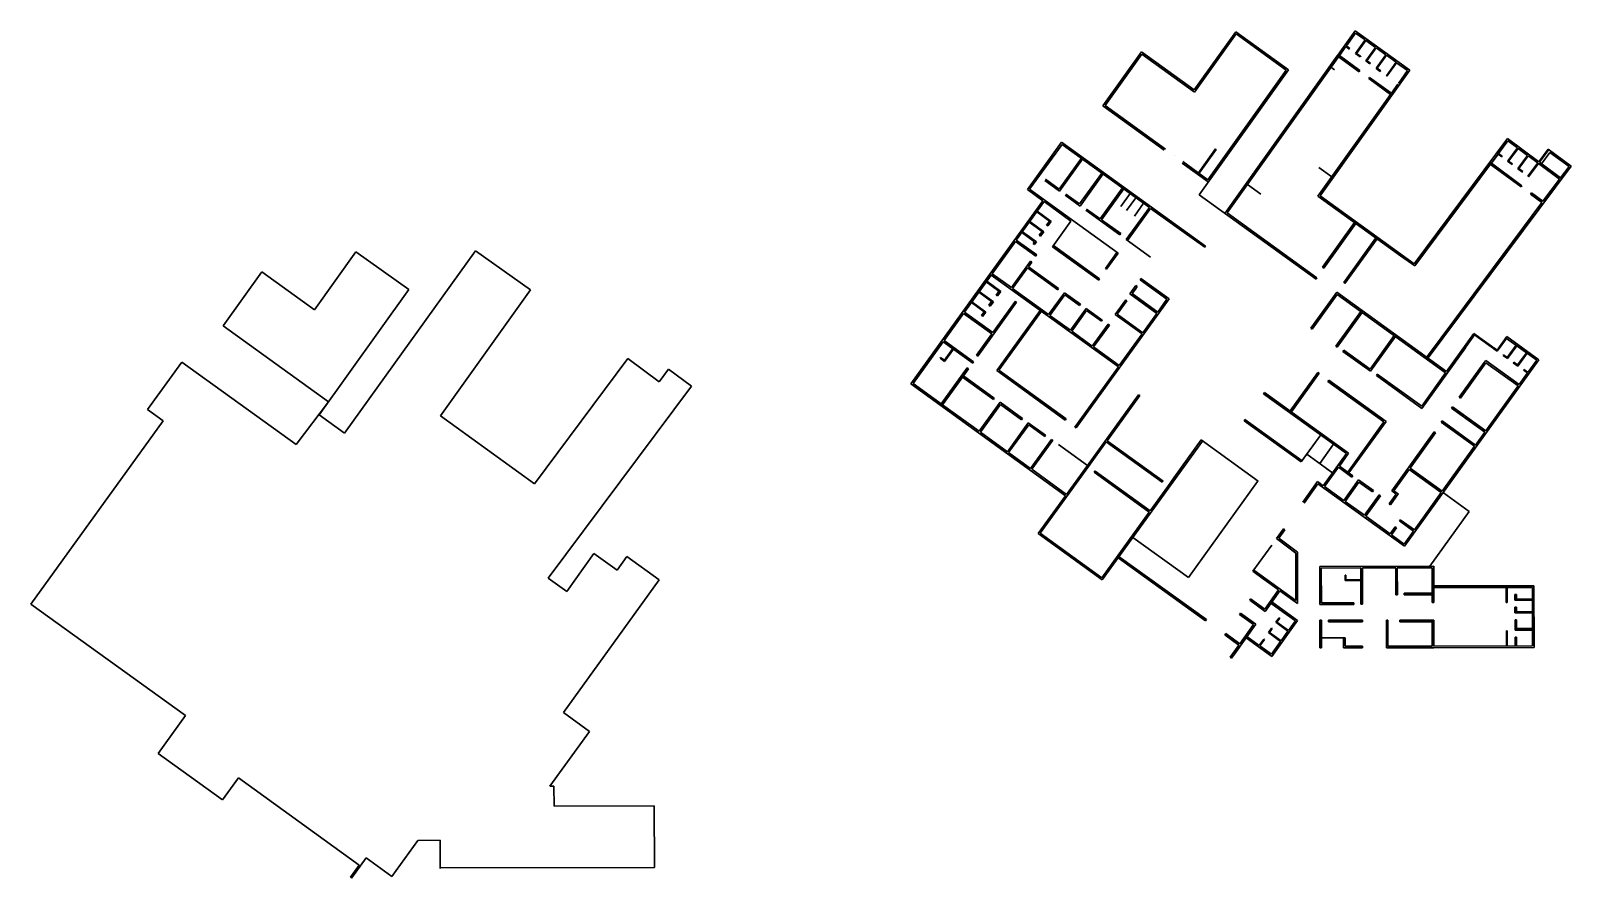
# Model space of a CAD drawing. Header units: inches. Extents: x 54 to 248, y -41 to 66.
import ezdxf

# ---------------------------------------------------------------- set-up
doc = ezdxf.new("R2010")
doc.units = ezdxf.units.IN
doc.header["$MEASUREMENT"] = 0
doc.layers.add('NVMI_WALL', color=7, linetype='Continuous', lineweight=30)
doc.layers.add('PLINTH', color=80, linetype='Continuous', lineweight=30)

msp = doc.modelspace()

# ---------------------------------------------------------------- linework, layer by layer
at = {"layer": 'NVMI_WALL'}
for p, q in [((200.89, 58.13), (206.12, 65.46)), ((200.93, 57.85), (206.17, 65.18)), ((212.77, 60.66), (206.12, 65.46)), ((212.5, 60.62), (206.17, 65.18)), ((221.2, 65.57), (213.44, 54.71)), ((221.25, 65.3), (220.09, 63.67)), ((228.1, 60.6), (221.2, 65.57)), ((222.47, 64.42), (221.25, 65.3)), ((222.47, 64.42), (221.25, 62.71)), ((222.55, 64.36), (221.38, 62.73)), ((223.76, 63.48), (222.55, 64.36)), ((189.35, 56.09), (194.24, 62.93)), ((189.63, 56.14), (194.28, 62.65)), ((200.89, 58.13), (194.24, 62.93)), ((200.93, 57.85), (194.28, 62.65)), ((204.74, 42.54), (218.94, 62.4)), ((205.02, 42.59), (219.1, 62.29)), ((219.92, 63.78), (213.44, 54.71)), ((219.21, 62.45), (213.6, 54.59)), ((221.69, 60.41), (219.1, 62.29)), ((220.03, 63.59), (219.21, 62.45)), ((221.81, 60.58), (219.21, 62.45)), ((220.46, 63.28), (220.03, 63.59)), ((220.54, 63.34), (220.09, 63.67)), ((220.52, 63.35), (220.46, 63.28)), ((221.25, 62.83), (221.23, 62.84)), ((221.82, 62.3), (221.25, 62.71)), ((221.88, 62.37), (221.38, 62.73)), ((221.91, 62.4), (221.82, 62.3)), ((223.76, 63.48), (222.54, 61.77)), ((223.85, 63.42), (222.68, 61.8)), ((225.06, 62.55), (223.84, 60.84)), ((225.06, 62.55), (223.85, 63.42)), ((225.06, 62.55), (223.9, 60.92)), ((225.14, 62.49), (223.98, 60.86)), ((226.36, 61.61), (225.14, 62.49)), ((201.49, 44.88), (212.77, 60.66)), ((202.61, 46.79), (212.5, 60.62)), ((216.78, 44.76), (228.1, 60.6)), ((218, 61.09), (217.98, 61.1)), ((218.61, 60.64), (218.27, 60.89)), ((221.81, 60.58), (221.69, 60.41)), ((223.07, 61.39), (222.54, 61.77)), ((223.13, 61.48), (222.68, 61.8)), ((223.13, 61.48), (223.07, 61.39)), ((224.37, 60.45), (223.84, 60.84)), ((224.45, 60.52), (223.98, 60.86)), ((224.43, 60.53), (224.37, 60.45)), ((226.36, 61.61), (225.14, 59.9)), ((226.44, 61.55), (225.22, 59.84)), ((227.83, 60.56), (226.44, 61.55)), ((226.66, 58.93), (227.83, 60.56)), ((223.03, 59.7), (222.91, 59.54)), ((225.84, 57.43), (222.91, 59.54)), ((225.95, 57.59), (223.03, 59.7)), ((225.22, 59.84), (225.14, 59.9)), ((225.79, 57.71), (226.6, 58.85)), ((226.77, 58.73), (226.77, 58.73)), ((226.83, 58.81), (226.82, 58.81)), ((205.02, 42.59), (216.06, 58.04)), ((215.13, 56.74), (215.13, 56.74)), ((215.19, 56.82), (215.19, 56.83)), ((215.19, 56.82), (215.19, 56.83)), ((216.5, 44.71), (225.79, 57.71)), ((216.5, 44.71), (225.67, 57.55)), ((197.09, 50.52), (189.35, 56.1)), ((197.25, 50.65), (189.63, 56.14)), ((214.2, 55.44), (214.19, 55.45)), ((214.26, 55.52), (214.25, 55.53)), ((207.29, 53.28), (207.26, 53.29)), ((207.4, 53.44), (207.38, 53.46)), ((179.82, 45.54), (184.14, 51.52)), ((180.1, 45.58), (184.19, 51.24)), ((184.14, 51.52), (202.32, 38.42)), ((184.19, 51.24), (195.22, 43.29)), ((184.67, 50.89), (195.22, 43.29)), ((201.41, 47.67), (203.57, 50.68)), ((201.5, 47.61), (203.65, 50.62)), ((203.65, 50.62), (203.57, 50.68)), ((228.67, 36.18), (240.45, 51.97)), ((239.3, 50.09), (240.49, 51.69)), ((240.32, 51.82), (240.33, 51.81)), ((240.44, 51.98), (244.4, 49.05)), ((240.49, 51.69), (241.7, 50.8)), ((240.5, 49.2), (241.7, 50.8)), ((240.58, 49.14), (241.78, 50.74)), ((241.78, 50.74), (242.98, 49.85)), ((244.4, 49.05), (245.58, 50.64)), ((244.48, 48.99), (245.66, 50.58)), ((245.58, 50.64), (248.48, 48.5)), ((183.82, 45.61), (186.63, 49.5)), ((183.87, 45.33), (186.79, 49.38)), ((187.35, 48.96), (187.36, 48.97)), ((198.34, 49.86), (198.34, 49.86)), ((202.65, 46.51), (199.36, 48.88)), ((202.61, 46.79), (199.43, 49.07)), ((228.72, 35.92), (238.28, 48.73)), ((238.12, 48.85), (242.14, 45.87)), ((238.24, 49.01), (242.26, 46.03)), ((238.4, 48.89), (239.24, 50.01)), ((239.07, 50.13), (239.71, 49.66)), ((239.13, 50.21), (239.13, 50.21)), ((239.3, 50.09), (239.77, 49.74)), ((239.77, 49.74), (239.71, 49.66)), ((240.5, 49.2), (240.44, 49.12)), ((240.44, 49.12), (241.01, 48.7)), ((240.45, 49.24), (240.5, 49.2)), ((240.58, 49.14), (241.05, 48.79)), ((241.05, 48.79), (241, 48.71)), ((241.79, 48.25), (242.98, 49.85)), ((241.87, 48.19), (243.06, 49.79)), ((243.01, 47.22), (244.27, 48.9)), ((243.06, 49.79), (244.27, 48.9)), ((243.09, 47.16), (244.35, 48.84)), ((244.35, 48.84), (247.01, 46.87)), ((244.48, 48.99), (247.29, 46.91)), ((244.72, 48.8), (245.79, 50.24)), ((245.79, 50.24), (248.2, 48.45)), ((182.12, 46.84), (183.82, 45.61)), ((186.41, 43.73), (189.23, 47.62)), ((186.46, 43.45), (189.39, 47.51)), ((190.11, 46.97), (190.12, 46.98)), ((200.05, 48.37), (200.18, 48.54)), ((201.6, 47.27), (201.6, 47.27)), ((218.24, 47.15), (216.62, 48.32)), ((230.28, 24.13), (248.47, 48.5)), ((241.79, 48.25), (241.73, 48.17)), ((241.73, 48.17), (242.31, 47.74)), ((241.74, 48.28), (241.79, 48.25)), ((241.87, 48.19), (242.35, 47.83)), ((242.35, 47.83), (242.29, 47.75)), ((243.01, 47.22), (243.09, 47.16)), ((243.04, 47.32), (243.07, 47.3)), ((244.91, 44.07), (247.01, 46.87)), ((247.13, 47.01), (248.2, 48.45)), ((179.82, 45.54), (181.77, 44.13)), ((184.64, 42.3), (180.1, 45.58)), ((182, 46.68), (183.87, 45.33)), ((184.57, 44.82), (186.46, 43.45)), ((184.68, 44.98), (186.41, 43.73)), ((189.01, 41.86), (191.82, 45.75)), ((189.01, 41.86), (191.82, 45.75)), ((189.17, 41.74), (191.98, 45.63)), ((191.62, 43.42), (192.79, 45.04)), ((216.26, 34.24), (201.49, 44.88)), ((209.3, 44.97), (207.61, 46.19)), ((228.67, 36.18), (216.78, 44.76)), ((242.14, 45.87), (242.26, 46.03)), ((243.34, 44.98), (243.46, 45.14)), ((243.34, 44.98), (244.79, 43.91)), ((243.46, 45.14), (244.91, 44.07)), ((175.08, 34.88), (181.77, 44.13)), ((178.42, 39.16), (181.93, 44.02)), ((182.82, 41.52), (181.05, 42.8)), ((185.32, 41.57), (181.93, 44.02)), ((183.54, 42.86), (181.93, 44.02)), ((187.19, 42.93), (191.48, 39.82)), ((187.3, 43.09), (189.01, 41.86)), ((192.29, 39.24), (195.22, 43.29)), ((192.35, 42.89), (193.52, 44.52)), ((192.46, 39.12), (195.38, 43.17)), ((193.32, 42.19), (194.49, 43.81)), ((195.38, 43.17), (202.2, 38.26)), ((203.11, 43.7), (203.11, 43.71)), ((206.02, 44.33), (206.02, 44.33)), ((226.93, 37.19), (216.5, 44.71)), ((230.12, 24.24), (244.79, 43.91)), ((181.67, 40.26), (180.06, 41.43)), ((181.89, 40.23), (180.12, 41.51)), ((182.6, 41.56), (180.99, 42.72)), ((182.25, 41.07), (182.6, 41.56)), ((182.42, 40.96), (182.25, 41.07)), ((182.41, 40.96), (182.82, 41.52)), ((182.98, 38.32), (185.32, 41.57)), ((184.64, 42.3), (191.28, 37.5)), ((189.17, 41.74), (191.6, 39.98)), ((198.31, 41.06), (202.2, 38.26)), ((216.37, 34.4), (205.02, 42.59)), ((217.08, 35.74), (221.12, 41.38)), ((217.25, 35.62), (221.28, 41.26)), ((175.36, 34.92), (178.3, 39)), ((180.89, 37.12), (178.3, 39)), ((181, 37.29), (178.42, 39.16)), ((180.73, 38.96), (179.12, 40.13)), ((180.95, 38.93), (179.18, 40.21)), ((180.56, 38.72), (180.73, 38.96)), ((180.72, 38.6), (180.95, 38.93)), ((181.32, 39.78), (181.67, 40.26)), ((181.48, 39.66), (181.32, 39.78)), ((181.48, 39.66), (181.89, 40.23)), ((191.48, 39.82), (191.6, 39.98)), ((192.29, 39.24), (195.37, 37.01)), ((193.17, 40.45), (193.18, 40.45)), ((209.16, 39.6), (209.16, 39.6)), ((219.75, 33.82), (223.8, 39.45)), ((219.91, 33.7), (223.96, 39.33)), ((230.19, 24.34), (241.56, 39.57)), ((180.72, 38.6), (180.56, 38.72)), ((180.89, 37.12), (181, 37.27)), ((188.83, 34.1), (182.98, 38.32)), ((188.94, 34.26), (183.1, 38.49)), ((189.66, 35.59), (191.12, 37.61)), ((189.82, 35.48), (191.28, 37.5)), ((202.32, 38.42), (202.2, 38.26)), ((226.93, 37.19), (228.72, 35.92)), ((177.79, 33.17), (180.2, 36.51)), ((177.95, 33.05), (179.83, 35.65)), ((179.83, 35.65), (183.64, 32.9)), ((179.94, 35.81), (180.36, 36.39)), ((179.94, 35.81), (183.76, 33.06)), ((180.36, 36.39), (180.2, 36.51)), ((189.82, 35.48), (189.66, 35.59)), ((213.44, 36.49), (213.45, 36.5)), ((214.66, 35.62), (214.67, 35.63)), ((214.75, 35.56), (214.75, 35.57)), ((217.08, 35.74), (217.25, 35.62)), ((165.1, 21.04), (175.08, 34.88)), ((171.87, 30.08), (175.24, 34.76)), ((176.23, 32.72), (174.62, 33.89)), ((176.46, 32.69), (174.68, 33.97)), ((175.08, 34.88), (191.3, 23.19)), ((175.36, 34.92), (177.79, 33.17)), ((188.83, 34.1), (188.94, 34.26)), ((192.76, 32.37), (193.52, 33.42)), ((193.45, 32.98), (193.68, 33.3)), ((193.52, 33.42), (193.68, 33.3)), ((194.05, 34.15), (194.16, 34.31)), ((194.05, 34.15), (197.44, 31.7)), ((194.16, 34.31), (197.73, 31.74)), ((215.88, 34.75), (215.89, 34.75)), ((216.26, 34.24), (216.37, 34.4)), ((219.75, 33.82), (219.91, 33.7)), ((174.36, 30.13), (172.74, 31.3)), ((174.58, 30.09), (172.8, 31.38)), ((173.55, 24.54), (178.46, 31.33)), ((175.3, 31.43), (173.68, 32.6)), ((175.52, 31.39), (173.74, 32.68)), ((174.95, 30.94), (175.3, 31.43)), ((175.11, 30.82), (175.52, 31.39)), ((175.44, 27.5), (178.3, 31.45)), ((175.87, 32.22), (176.29, 32.81)), ((176.05, 32.12), (175.88, 32.24)), ((176.05, 32.12), (176.46, 32.69)), ((177.95, 33.05), (182.49, 29.78)), ((178.3, 31.45), (178.46, 31.33)), ((178.63, 32.29), (178.65, 32.31)), ((182.49, 29.78), (184.49, 32.53)), ((182.66, 29.66), (184.53, 32.26)), ((183.64, 32.9), (183.76, 33.06)), ((184.49, 32.53), (186.51, 31.07)), ((184.53, 32.26), (186.4, 30.91)), ((185.97, 15.47), (197.73, 31.74)), ((190.88, 29.77), (192.23, 31.64)), ((191.16, 29.82), (192.39, 31.52)), ((192.23, 31.64), (192.39, 31.52)), ((192.76, 32.37), (196.16, 29.92)), ((193.03, 32.42), (196.28, 30.08)), ((193.04, 32.41), (193.45, 32.98)), ((196.28, 30.08), (197.44, 31.7)), ((197.57, 31.86), (197.57, 31.86)), ((215.59, 28.06), (218.87, 32.6)), ((215.76, 27.94), (218.91, 32.32)), ((232.74, 22.6), (218.87, 32.6)), ((232.62, 22.44), (218.91, 32.32)), ((169.29, 26.51), (171.75, 29.92)), ((175.32, 27.34), (171.75, 29.92)), ((175.44, 27.5), (171.87, 30.08)), ((174.01, 29.64), (174.36, 30.13)), ((174.17, 29.52), (174.01, 29.64)), ((174.17, 29.52), (174.58, 30.09)), ((175.11, 30.82), (174.95, 30.94)), ((175.94, 22.72), (181.42, 30.3)), ((176.21, 22.76), (181.58, 30.18)), ((182.66, 29.66), (185.25, 27.79)), ((185.25, 27.79), (187.24, 30.55)), ((185.41, 27.67), (187.29, 30.27)), ((186.4, 30.91), (186.52, 31.07)), ((187.24, 30.55), (189.27, 29.08)), ((187.29, 30.27), (189.16, 28.92)), ((190.88, 29.77), (194.29, 27.32)), ((191.16, 29.82), (194.4, 27.48)), ((194.4, 27.48), (196.16, 29.92)), ((218.76, 25.78), (221.92, 30.15)), ((218.93, 25.66), (222.08, 30.04)), ((173.39, 24.66), (175.32, 27.34)), ((185.41, 27.67), (188.01, 25.8)), ((188.01, 25.8), (190, 28.56)), ((188.17, 25.69), (190.17, 28.44)), ((189.16, 28.92), (189.27, 29.09)), ((190, 28.56), (190.17, 28.44)), ((191.42, 23.35), (194.29, 27.32)), ((215.76, 27.94), (215.6, 28.06)), ((225.32, 27.7), (225.44, 27.87)), ((225.32, 27.7), (225.44, 27.87)), ((232.74, 22.6), (236.17, 27.4)), ((239.19, 25.23), (236.17, 27.4)), ((165.38, 21.08), (169.18, 26.35)), ((172.91, 23.65), (169.18, 26.35)), ((173.03, 23.82), (169.29, 26.51)), ((169.34, 24.01), (170.39, 25.47)), ((169.36, 23.87), (170.47, 25.42)), ((169.91, 25.82), (169.91, 25.83)), ((187.02, 26.27), (187.04, 26.29)), ((188.17, 25.69), (191.42, 23.35)), ((218.93, 25.66), (218.76, 25.78)), ((219.66, 25.13), (219.77, 25.3)), ((223.1, 22.9), (219.77, 25.3)), ((223.1, 22.9), (226.14, 27.11)), ((223.15, 22.62), (226.3, 27)), ((229.63, 17.94), (235.13, 25.57)), ((232.79, 22.32), (236.28, 27.21)), ((239.14, 25.15), (236.28, 27.21)), ((239.14, 25.15), (238.73, 25.44)), ((239.19, 25.23), (238.79, 25.52)), ((239.11, 25.29), (240.34, 26.99)), ((239.14, 25.15), (240.31, 26.77)), ((244.12, 24.02), (240.31, 26.77)), ((244.4, 24.07), (240.34, 26.99)), ((240.41, 24.35), (241.52, 25.89)), ((240.43, 24.21), (241.6, 25.83)), ((168.07, 24.81), (168.06, 24.81)), ((168.12, 24.89), (168.12, 24.89)), ((168.79, 24.28), (168.85, 24.36)), ((169.36, 23.87), (168.79, 24.28)), ((169.34, 24.01), (168.85, 24.36)), ((172.91, 23.65), (173.03, 23.82)), ((173.55, 24.54), (173.39, 24.66)), ((189.94, 24.17), (189.95, 24.19)), ((190.08, 24.06), (190.09, 24.06)), ((223.15, 22.62), (219.66, 25.13)), ((227.44, 0.54), (244.4, 24.07)), ((234.34, 19.35), (237.5, 23.73)), ((234.51, 19.23), (237.72, 23.7)), ((237.5, 23.73), (237.68, 23.98)), ((237.5, 23.73), (237.68, 23.98)), ((241.89, 20.94), (237.68, 23.98)), ((241.78, 20.77), (237.72, 23.7)), ((239.87, 24.62), (239.92, 24.7)), ((240.43, 24.21), (239.87, 24.62)), ((240.43, 24.21), (239.87, 24.62)), ((240.41, 24.35), (239.92, 24.7)), ((240.41, 24.35), (239.92, 24.7)), ((241.16, 23.68), (241.22, 23.76)), ((241.73, 23.27), (241.16, 23.68)), ((241.73, 23.27), (241.16, 23.68)), ((241.71, 23.41), (241.22, 23.76)), ((241.71, 23.41), (241.22, 23.76)), ((241.71, 23.41), (242.82, 24.96)), ((241.73, 23.27), (242.9, 24.9)), ((243.01, 22.48), (244.12, 24.02)), ((168.94, 18.51), (172.22, 23.04)), ((169.1, 18.39), (171.75, 22.05)), ((171.63, 21.88), (172.68, 21.12)), ((171.63, 21.88), (175.52, 19.07)), ((171.75, 22.05), (172.38, 22.92)), ((171.75, 22.05), (175.64, 19.23)), ((172.38, 22.92), (172.22, 23.04)), ((175.94, 22.72), (184.59, 16.46)), ((176.21, 22.76), (184.71, 16.62)), ((185.8, 15.58), (191.3, 23.19)), ((212.99, 17.61), (216.5, 22.47)), ((213.15, 17.49), (216.66, 22.36)), ((216.66, 22.36), (216.5, 22.47)), ((217.76, 21.32), (217.88, 21.48)), ((225.1, 16.28), (217.88, 21.48)), ((223.88, 22.09), (223.99, 22.26)), ((229.63, 17.94), (223.88, 22.09)), ((226.51, 20.44), (223.99, 22.26)), ((229.6, 18.21), (232.62, 22.44)), ((234.34, 19.35), (236.39, 22.19)), ((234.34, 19.35), (236.39, 22.19)), ((241.89, 20.94), (242.95, 22.4)), ((242.46, 22.75), (242.52, 22.83)), ((242.95, 22.4), (242.46, 22.75)), ((242.95, 22.4), (242.46, 22.75)), ((243.01, 22.48), (242.52, 22.83)), ((165.1, 21.04), (184.63, 6.92)), ((165.38, 21.08), (170.16, 17.63)), ((187.39, 10.74), (193.83, 19.66)), ((189.89, 13.86), (194, 19.54)), ((193.83, 19.66), (194, 19.54)), ((209.75, 19.95), (209.63, 19.78)), ((220.1, 12.24), (209.63, 19.78)), ((220.37, 12.29), (209.75, 19.95)), ((224.82, 16.23), (217.76, 21.32)), ((229.6, 18.21), (226.51, 20.44)), ((231.46, 20.81), (231.46, 20.82)), ((237.68, 15.09), (241.78, 20.77)), ((237.68, 15.09), (241.78, 20.77)), ((169.1, 18.39), (173.72, 15.05)), ((173.72, 15.05), (176.37, 18.71)), ((173.89, 14.93), (176.41, 18.43)), ((175.52, 19.07), (175.64, 19.23)), ((176.37, 18.71), (179.2, 16.65)), ((176.41, 18.43), (179.08, 16.49)), ((233.35, 17.97), (233.47, 18.13)), ((233.35, 17.97), (233.47, 18.13)), ((233.35, 17.97), (233.47, 18.13)), ((237.57, 14.93), (233.35, 17.97)), ((237.68, 15.09), (233.47, 18.13)), ((234.51, 19.23), (234.34, 19.35)), ((237.68, 15.09), (240.49, 18.99)), ((237.68, 15.09), (240.49, 18.99)), ((177.29, 12.47), (179.93, 16.13)), ((177.45, 12.36), (179.98, 15.85)), ((179.08, 16.49), (179.2, 16.65)), ((179.93, 16.13), (182.12, 14.55)), ((179.98, 15.85), (182, 14.38)), ((184.59, 16.46), (184.71, 16.62)), ((185.8, 15.58), (185.97, 15.47)), ((207.17, 16.38), (207.29, 16.54)), ((214.39, 11.17), (207.17, 16.38)), ((214.51, 11.33), (207.29, 16.54)), ((220.26, 9.9), (224.82, 16.23)), ((220.42, 9.79), (225.1, 16.28)), ((232.06, 16.19), (232.18, 16.35)), ((232.06, 16.19), (232.18, 16.35)), ((232.06, 16.19), (232.18, 16.35)), ((236.28, 13.15), (232.06, 16.19)), ((236.4, 13.31), (232.18, 16.35)), ((173.89, 14.93), (177.29, 12.47)), ((180.21, 10.36), (182.85, 14.02)), ((180.37, 10.25), (183.02, 13.91)), ((182, 14.38), (182.12, 14.55)), ((182.85, 14.02), (183.01, 13.9)), ((187.55, 10.62), (189.77, 13.7)), ((189.27, -3.72), (201.94, 13.81)), ((189.77, 13.7), (196.82, 8.61)), ((189.89, 13.86), (196.94, 8.77)), ((198.32, 9.15), (201.75, 13.95)), ((208.94, 8.77), (201.75, 13.95)), ((208.94, 8.77), (201.75, 13.95)), ((208.94, 8.77), (201.75, 13.95)), ((208.94, 8.77), (201.75, 13.95)), ((214.39, 11.17), (216.85, 14.58)), ((225.81, 7.51), (231.19, 14.97)), ((225.81, 7.51), (231.19, 14.97)), ((225.81, 7.51), (231.19, 14.97)), ((228.13, 10.39), (231.35, 14.85)), ((231.35, 14.85), (231.19, 14.97)), ((236.4, 13.31), (237.57, 14.93)), ((236.4, 13.31), (237.57, 14.93)), ((236.4, 13.31), (237.57, 14.93)), ((177.45, 12.36), (180.21, 10.36)), ((183.74, 13.37), (183.75, 13.38)), ((183.74, 13.37), (187.39, 10.74)), ((218.34, 9.81), (215.1, 12.15)), ((216.72, 10.98), (218.47, 13.41)), ((217.17, 8.18), (220.1, 12.24)), ((219.21, 10.66), (220.37, 12.29)), ((232.19, 7.47), (236.28, 13.15)), ((232.19, 7.47), (236.28, 13.15)), ((232.19, 7.47), (236.28, 13.15)), ((180.37, 10.25), (184.74, 7.08)), ((181.45, 2.18), (187.54, 10.61)), ((184.74, 7.08), (187.39, 10.74)), ((188.36, 10.04), (188.24, 9.87)), ((188.24, 9.87), (195.2, 4.84)), ((188.36, 10.03), (195.32, 5)), ((200.01, 11.51), (200, 11.51)), ((217.33, 8.07), (219.09, 10.5)), ((218.34, 9.81), (217.63, 10.32)), ((220.79, 9.27), (219.09, 10.5)), ((220.91, 9.43), (219.21, 10.66)), ((226.09, 7.55), (228.01, 10.23)), ((232.07, 7.31), (228.01, 10.23)), ((232.19, 7.47), (228.13, 10.39)), ((195.32, 5), (197.55, 8.08)), ((196.82, 8.61), (196.94, 8.77)), ((197.55, 8.08), (198.32, 9.15)), ((200.17, -3.4, 310.94), (208.89, 8.7, 310.94)), ((208.89, 8.7, 310.94), (208.94, 8.77, 310.94)), ((214.59, 6.1), (216.46, 8.7)), ((214.75, 5.99), (216.5, 8.42)), ((217.17, 8.18), (216.46, 8.7)), ((227.44, 0.54), (216.5, 8.42)), ((219.77, 6.31), (217.33, 8.07)), ((219.77, 6.31), (221.64, 8.91)), ((219.93, 6.2), (221.68, 8.63)), ((220.79, 9.27), (220.91, 9.43)), ((223.5, 7.56), (221.64, 8.91)), ((223.39, 7.4), (221.68, 8.63)), ((181.17, 2.14), (184.63, 6.92)), ((197.06, 7.44), (197.08, 7.43)), ((222.36, 4.44), (219.93, 6.2)), ((222.36, 4.44), (224.23, 7.04)), ((222.53, 4.32), (224.4, 6.92)), ((223.39, 7.4), (223.5, 7.56)), ((224.4, 6.92), (224.23, 7.04)), ((225.5, 5.88), (226.37, 7.1)), ((225.66, 5.76), (225.5, 5.88)), ((225.66, 5.76), (226.65, 7.14)), ((226.37, 7.1), (225.81, 7.51)), ((226.69, 7.12), (226.09, 7.55)), ((228.68, 2.6), (232.07, 7.31)), ((228.68, 2.6), (232.07, 7.31)), ((228.68, 2.6), (232.07, 7.31)), ((235.6, 4.93), (232.36, 7.27)), ((189.22, -3.44), (195.2, 4.84)), ((225.61, 2.1), (222.53, 4.32)), ((230.62, -1.98), (235.6, 4.93)), ((181.17, 2.14), (189.27, -3.72)), ((181.45, 2.18), (189.22, -3.44)), ((211.27, 1.5), (212.17, 2.74)), ((211.55, 1.54), (212.33, 2.63)), ((212.33, 2.63), (212.17, 2.74)), ((225.61, 2.1), (226.25, 3)), ((225.77, 1.99), (226.41, 2.88)), ((227.39, 0.82), (225.77, 1.99)), ((226.25, 3), (226.41, 2.88)), ((226.78, 3.73), (226.89, 3.89)), ((228.56, 2.44), (226.78, 3.73)), ((228.68, 2.6), (226.89, 3.89)), ((227.39, 0.82), (228.56, 2.44)), ((227.39, 0.82), (228.56, 2.44)), ((227.39, 0.82), (228.56, 2.44)), ((192.79, 1.51), (192.8, 1.51)), ((192.99, 1.77), (192.98, 1.78)), ((200.17, -3.4), (193.15, 1.66)), ((208.3, -2.62), (210.69, 0.69)), ((213.72, -0.33), (211.27, 1.5)), ((213.92, -0.23), (211.55, 1.54)), ((190.87, -1.16), (190.87, -1.16)), ((202.31, -8.89), (191.28, -0.94)), ((202.42, -8.72), (191.4, -0.78)), ((213.73, -6.29), (213.72, -0.33)), ((213.93, -6.69), (213.92, -0.23)), ((209.76, -3.68), (208.3, -2.62)), ((213.73, -6.29), (208.41, -2.46)), ((211.54, -4.96), (209.1, -3.2)), ((216.72, -2.01), (231.12, -1.97)), ((216.72, -2.01), (231.12, -1.97)), ((216.73, -6.81), (216.72, -2.01)), ((216.92, -2.21), (221.92, -2.19)), ((216.93, -6.61), (216.92, -2.21)), ((219.93, -3.8), (219.92, -3.1)), ((219.92, -3.1), (220.02, -3.1)), ((219.93, -3.7), (221.93, -3.69)), ((219.93, -3.8), (221.93, -3.79)), ((220.03, -3.7), (220.02, -3.1)), ((221.93, -6.79), (221.92, -2.19)), ((222.13, -6.79), (222.12, -2.19)), ((222.12, -2.19), (226.32, -2.19)), ((226.33, -5.59), (226.32, -2.19)), ((226.53, -5.58), (226.52, -2.18)), ((226.52, -2.18), (230.92, -2.18)), ((230.93, -6.58), (230.92, -2.18)), ((231.13, -6.57), (231.12, -1.97)), ((209.79, -7.4), (211.54, -4.96)), ((209.83, -7.68), (211.7, -5.08)), ((213.93, -6.69), (211.7, -5.08)), ((226.33, -5.59), (226.53, -5.58)), ((227.39, -5.38), (230.93, -5.38)), ((227.39, -5.38), (227.39, -5.58)), ((227.39, -5.58), (230.93, -5.58)), ((231.13, -4.47), (243.78, -4.45)), ((231.13, -4.67), (243.58, -4.65)), ((240.28, -6.56), (240.28, -4.66)), ((240.38, -6.55), (240.38, -4.65)), ((241.38, -6.25), (241.38, -5.55)), ((241.38, -5.55), (241.58, -5.55)), ((241.58, -6.25), (241.58, -5.55)), ((243.59, -12.03), (243.58, -4.65)), ((243.79, -12.23), (243.78, -4.45)), ((207.89, -6.27), (208, -6.11)), ((209.83, -7.68), (207.89, -6.27)), ((209.79, -7.4), (208, -6.11)), ((212.12, -7.76), (210.57, -6.65)), ((213.94, -8.82), (210.69, -6.49)), ((213.66, -8.87), (212.12, -7.76)), ((216.73, -6.81), (221.03, -6.8)), ((216.93, -6.61), (221.03, -6.6)), ((221.03, -6.8), (221.03, -6.6)), ((221.93, -6.79), (222.13, -6.79)), ((231.13, -6.57), (230.93, -6.58)), ((240.38, -6.55), (240.28, -6.56)), ((241.38, -6.25), (243.58, -6.25)), ((241.38, -7.85), (241.38, -7.15)), ((241.38, -7.15), (241.58, -7.15)), ((241.58, -6.15), (243.58, -6.15)), ((241.58, -7.85), (241.58, -7.15)), ((241.58, -7.75), (243.58, -7.75)), ((202.31, -8.89), (202.42, -8.72)), ((205.96, -13.06), (208.66, -9.3)), ((206.6, -8.06), (206.72, -7.9)), ((208.38, -9.34), (206.6, -8.06)), ((206.64, -11.76), (208.38, -9.34)), ((208.66, -9.3), (206.72, -7.9)), ((210.66, -13.37), (213.94, -8.82)), ((211.18, -9.06), (211.59, -8.49)), ((212.72, -10.17), (211.18, -9.06)), ((211.32, -9.03), (211.67, -8.55)), ((212.78, -10.09), (211.32, -9.03)), ((211.67, -8.55), (211.59, -8.49)), ((212.78, -10.09), (213.66, -8.87)), ((216.74, -12.29), (216.74, -8.81)), ((216.74, -8.81), (216.94, -8.81)), ((216.94, -12.29), (216.94, -8.81)), ((217.84, -8.8), (222.14, -8.79)), ((217.84, -9), (217.84, -8.8)), ((217.84, -9), (222.14, -8.99)), ((217.84, -9), (219.74, -9)), ((222.14, -8.99), (222.14, -8.79)), ((225.14, -12.27), (225.14, -8.79)), ((225.14, -8.79), (225.34, -8.79)), ((225.34, -12.07), (225.34, -8.79)), ((226.84, -8.78), (231.14, -8.77)), ((226.84, -8.98), (226.84, -8.78)), ((226.84, -8.98), (230.94, -8.98)), ((230.94, -12.06), (230.94, -8.78)), ((231.14, -12.06), (231.14, -8.77)), ((241.38, -7.85), (243.58, -7.85)), ((241.39, -10.05), (241.39, -8.75)), ((241.39, -8.75), (241.59, -8.75)), ((241.59, -10.05), (241.59, -8.75)), ((204.74, -10.64), (204.86, -10.48)), ((206.52, -11.93), (204.74, -10.64)), ((206.64, -11.76), (204.86, -10.48)), ((210.66, -13.37), (207.42, -11.03)), ((209.08, -11.98), (207.53, -10.87)), ((209.08, -11.98), (209.66, -11.17)), ((209.16, -12.04), (209.74, -11.22)), ((209.74, -11.22), (209.66, -11.17)), ((210.24, -10.36), (210.65, -9.79)), ((211.79, -11.47), (210.24, -10.36)), ((210.38, -10.33), (210.74, -9.85)), ((211.84, -11.39), (210.38, -10.33)), ((210.62, -13.09), (211.79, -11.47)), ((210.74, -9.85), (210.65, -9.79)), ((211.84, -11.39), (212.72, -10.17)), ((216.94, -11.01), (219.94, -11)), ((219.74, -12.28), (219.74, -11)), ((219.94, -12.08), (219.94, -11)), ((240.29, -12.04), (240.29, -10.14)), ((240.39, -10.14), (240.29, -10.14)), ((240.39, -12.04), (240.39, -10.14)), ((241.39, -10.05), (243.59, -10.05)), ((241.39, -12.03), (241.39, -10.95)), ((241.39, -10.95), (241.59, -10.95)), ((241.59, -9.85), (243.59, -9.85)), ((241.59, -12.03), (241.59, -10.95)), ((205.41, -13.47), (206.52, -11.93)), ((205.58, -13.58), (205.41, -13.47)), ((205.96, -13.06), (205.58, -13.58)), ((210.62, -13.09), (209.16, -12.04)), ((216.74, -12.29), (216.94, -12.29)), ((219.74, -12.28), (222.14, -12.28)), ((219.94, -12.08), (222.14, -12.08)), ((222.14, -12.07), (222.14, -12.28)), ((225.14, -12.27), (231.14, -12.26)), ((225.34, -12.07), (230.94, -12.06)), ((231.14, -12.06), (243.59, -12.03)), ((231.14, -12.26), (243.79, -12.23))]:
    msp.add_line(p, q, dxfattribs=at)
at = {"layer": 'PLINTH'}
for p, q in [((95.04, 37.69), (89.81, 30.37)), ((110.13, 37.81), (93.61, 14.81)), ((101.73, 32.95), (95.04, 37.69)), ((117.06, 32.89), (110.13, 37.81)), ((83.16, 35.17), (78.27, 28.33)), ((89.81, 30.37), (83.16, 35.17)), ((90.41, 17.12), (101.73, 32.95)), ((105.7, 16.99), (117.06, 32.89)), ((78.27, 28.33), (91.58, 18.74)), ((73.07, 23.76), (68.74, 17.78)), ((87.48, 13.36), (73.07, 23.76)), ((129.37, 24.21), (117.59, 8.42)), ((133.32, 21.29), (129.37, 24.21)), ((134.51, 22.88), (133.32, 21.29)), ((137.4, 20.74), (134.51, 22.88)), ((119.33, -3.47), (137.4, 20.74)), ((68.74, 17.78), (70.69, 16.37)), ((91.58, 18.74), (87.48, 13.36)), ((70.69, 16.37), (53.99, -6.77)), ((93.61, 14.81), (90.41, 17.12)), ((117.59, 8.42), (105.7, 16.99)), ((125.09, -0.36), (121.66, -5.16)), ((128.03, -2.48), (125.09, -0.36)), ((129.26, -0.77), (128.03, -2.48)), ((133.32, -3.7), (129.26, -0.77)), ((121.66, -5.16), (119.33, -3.47)), ((121.24, -20.46), (133.32, -3.7)), ((53.99, -6.77), (73.54, -20.83)), ((73.54, -20.83), (70.09, -25.62)), ((124.52, -22.83), (121.24, -20.46)), ((119.54, -29.74), (124.52, -22.83)), ((70.09, -25.62), (78.19, -31.48)), ((78.19, -31.48), (80.2, -28.7)), ((80.2, -28.7), (95.45, -39.69)), ((120.04, -29.74), (119.54, -29.74)), ((120.05, -32.24), (120.04, -29.74)), ((132.7, -32.21), (120.05, -32.24)), ((132.72, -39.99), (132.7, -32.21)), ((99.58, -41.13), (102.86, -36.59)), ((102.86, -36.59), (105.66, -36.57)), ((105.66, -36.57), (105.67, -40.11)), ((94.5, -41.35), (96.34, -38.79)), ((96.34, -38.79), (99.58, -41.13)), ((95.45, -39.69), (94.34, -41.23)), ((105.67, -40.05), (132.72, -39.99)), ((94.34, -41.23), (94.5, -41.35))]:
    msp.add_line(p, q, dxfattribs=at)

doc.saveas('drawing.dxf')
